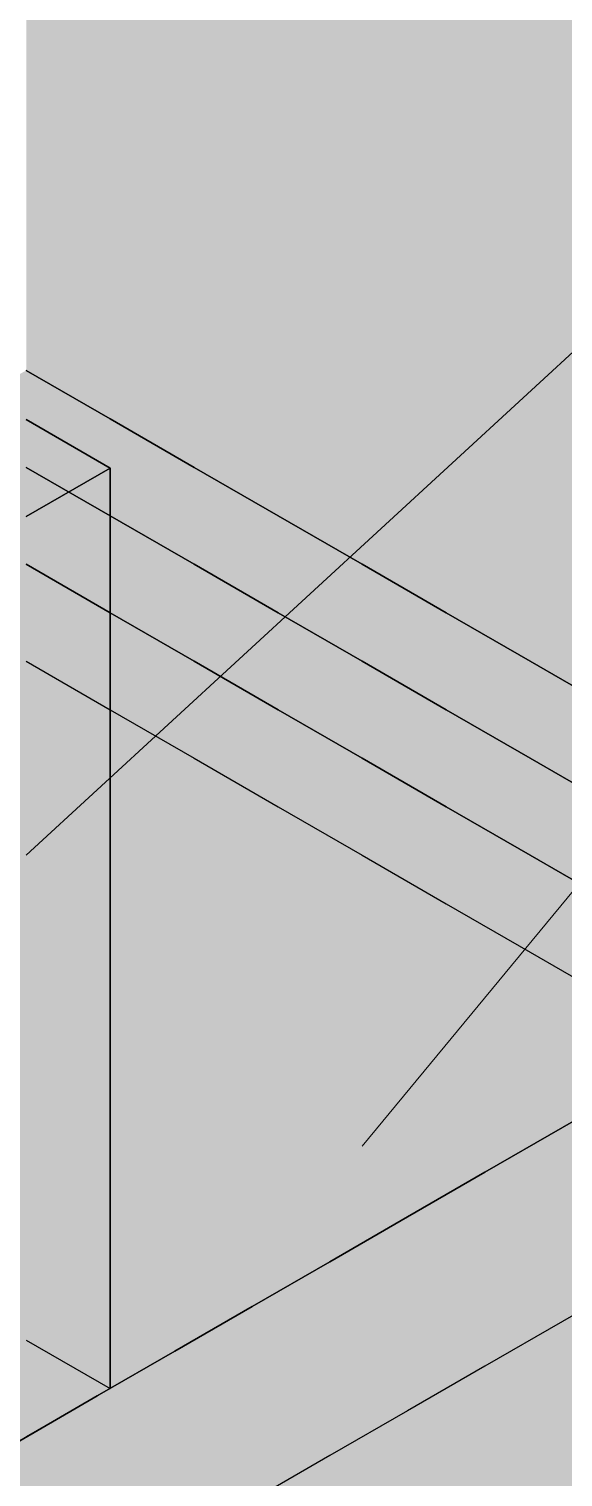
# Model space of a CAD drawing. Header units: metres. Extents: x 0 to 28.4, y 0 to 5.9.
# Drawn here: x 10.918 to 11.193, y 4.604 to 5.351 of the extents above; entities that cross this region are included whole.
import ezdxf

# ---------------------------------------------------------------- set-up
doc = ezdxf.new("R2010")
doc.units = ezdxf.units.M
doc.header["$LTSCALE"] = 0.25
doc.layers.add('ISO-ARISTAS', color=8, linetype='CONTINUOUS')
doc.layers.add('ISO-CONCRETO-SUP', color=254, linetype='CONTINUOUS', true_color=0xe8e8e8)
doc.layers.add('LLAMADAS', color=30, linetype='CONTINUOUS', lineweight=18)

msp = doc.modelspace()

# ---------------------------------------------------------------- linework, layer by layer
at = {"layer": 'ISO-ARISTAS', "color": 250}
for p, q in [((10.95981, 5.15), (10.91651, 5.175)), ((10.91651, 5.175), (10.95981, 5.15)), ((10.91651, 5.175), (10.95981, 5.15)), ((10.91651, 5.175), (10.95981, 5.15)), ((10.95981, 5.1246), (10.91651, 5.1496)), ((10.91651, 5.1496), (10.95981, 5.1246)), ((11.00311, 5.125), (10.95981, 5.15)), ((10.95981, 5.15), (11.00311, 5.125)), ((10.95981, 5.15), (11.00311, 5.125)), ((10.95981, 5.15), (11.00311, 5.125)), ((10.95981, 5.1), (10.91651, 5.125)), ((10.91651, 5.125), (10.95981, 5.1)), ((10.95981, 5.1246), (10.91651, 5.0996)), ((10.91651, 5.0996), (10.95981, 5.1246)), ((10.95981, 5.07714), (10.95981, 5.1246)), ((10.95981, 5.1246), (10.95981, 5.07714)), ((11.04641, 5.1), (11.00311, 5.125)), ((11.00311, 5.125), (11.04641, 5.1)), ((11.00311, 5.125), (11.04641, 5.1)), ((11.00311, 5.125), (11.04641, 5.1)), ((11.00311, 5.075), (10.95981, 5.1)), ((10.95981, 5.1), (11.00311, 5.075)), ((11.08971, 5.075), (11.04641, 5.1)), ((11.04641, 5.1), (11.08971, 5.075)), ((11.04641, 5.1), (11.08971, 5.075)), ((11.04641, 5.1), (11.08971, 5.075)), ((10.91651, 5.075), (10.95981, 5.05)), ((10.91651, 5.075), (10.95981, 5.05)), ((10.95981, 5.05), (10.91651, 5.075)), ((10.91651, 5.075), (10.95981, 5.05)), ((10.95981, 5.02968), (10.95981, 5.07714)), ((10.95981, 5.07714), (10.95981, 5.02968)), ((11.04641, 5.05), (11.00311, 5.075)), ((11.00311, 5.075), (11.04641, 5.05)), ((11.13301, 5.05), (11.08971, 5.075)), ((11.08971, 5.075), (11.13301, 5.05)), ((11.08971, 5.075), (11.13301, 5.05)), ((11.08971, 5.075), (11.13301, 5.05)), ((10.95981, 5.05), (11.00311, 5.025)), ((10.95981, 5.05), (11.00311, 5.025)), ((11.00311, 5.025), (10.95981, 5.05)), ((10.95981, 5.05), (11.00311, 5.025)), ((11.08971, 5.025), (11.04641, 5.05)), ((11.04641, 5.05), (11.08971, 5.025)), ((11.17631, 5.025), (11.13301, 5.05)), ((11.13301, 5.05), (11.17631, 5.025)), ((11.13301, 5.05), (11.17631, 5.025)), ((11.13301, 5.05), (11.17631, 5.025)), ((10.95981, 4.98222), (10.95981, 5.02968)), ((10.95981, 5.02968), (10.95981, 4.98222)), ((10.91651, 5.025), (10.95981, 5)), ((10.91651, 5.025), (10.95981, 5)), ((11.00311, 5.025), (11.04641, 5)), ((11.00311, 5.025), (11.04641, 5)), ((11.04641, 5), (11.00311, 5.025)), ((11.00311, 5.025), (11.04641, 5)), ((11.13301, 5), (11.08971, 5.025)), ((11.08971, 5.025), (11.13301, 5)), ((11.21962, 5), (11.17631, 5.025)), ((11.17631, 5.025), (11.21962, 5)), ((11.17631, 5.025), (11.21962, 5)), ((11.17631, 5.025), (11.21962, 5)), ((10.95981, 5), (11.00311, 4.975)), ((10.95981, 5), (11.00311, 4.975)), ((11.04641, 5), (11.08971, 4.975)), ((11.04641, 5), (11.08971, 4.975)), ((11.08971, 4.975), (11.04641, 5)), ((11.04641, 5), (11.08971, 4.975)), ((11.17631, 4.975), (11.13301, 5)), ((11.13301, 5), (11.17631, 4.975)), ((10.95981, 4.93476), (10.95981, 4.98222)), ((10.95981, 4.98222), (10.95981, 4.93476)), ((11.00311, 4.975), (11.04641, 4.95)), ((11.00311, 4.975), (11.04641, 4.95)), ((11.08971, 4.975), (11.13301, 4.95)), ((11.08971, 4.975), (11.13301, 4.95)), ((11.13301, 4.95), (11.08971, 4.975)), ((11.08971, 4.975), (11.13301, 4.95)), ((11.21962, 4.95), (11.17631, 4.975)), ((11.17631, 4.975), (11.21962, 4.95)), ((11.04641, 4.95), (11.08971, 4.925)), ((11.04641, 4.95), (11.08971, 4.925)), ((11.13301, 4.95), (11.17631, 4.925)), ((11.13301, 4.95), (11.17631, 4.925)), ((11.17631, 4.925), (11.13301, 4.95)), ((11.13301, 4.95), (11.17631, 4.925)), ((10.95981, 4.8873), (10.95981, 4.93476)), ((10.95981, 4.93476), (10.95981, 4.8873)), ((11.08971, 4.925), (11.13301, 4.9)), ((11.08971, 4.925), (11.13301, 4.9)), ((11.17631, 4.925), (11.21962, 4.9)), ((11.17631, 4.925), (11.21962, 4.9)), ((11.21962, 4.9), (11.17631, 4.925)), ((11.17631, 4.925), (11.21962, 4.9)), ((11.13301, 4.9), (11.17631, 4.875)), ((11.13301, 4.9), (11.17631, 4.875)), ((10.95981, 4.83984), (10.95981, 4.8873)), ((10.95981, 4.8873), (10.95981, 4.83984)), ((11.17631, 4.875), (11.21962, 4.85)), ((11.17631, 4.875), (11.21962, 4.85)), ((10.95981, 4.79238), (10.95981, 4.83984)), ((10.95981, 4.83984), (10.95981, 4.79238)), ((11.23294, 4.80769), (11.19297, 4.78462)), ((11.19297, 4.78462), (11.23294, 4.80769)), ((10.95981, 4.74492), (10.95981, 4.79238)), ((10.95981, 4.79238), (10.95981, 4.74492)), ((11.19297, 4.78462), (11.153, 4.76154)), ((11.153, 4.76154), (11.19297, 4.78462)), ((11.153, 4.76154), (11.11303, 4.73846)), ((11.11303, 4.73846), (11.153, 4.76154)), ((10.95981, 4.69746), (10.95981, 4.74492)), ((10.95981, 4.74492), (10.95981, 4.69746)), ((11.11303, 4.73846), (11.07306, 4.71538)), ((11.07306, 4.71538), (11.11303, 4.73846)), ((11.07306, 4.71538), (11.03309, 4.69231)), ((11.03309, 4.69231), (11.07306, 4.71538)), ((11.23294, 4.70769), (11.19297, 4.68462)), ((11.23294, 4.70769), (11.19297, 4.68462)), ((10.95981, 4.65), (10.95981, 4.69746)), ((10.95981, 4.69746), (10.95981, 4.65)), ((11.03309, 4.69231), (10.99312, 4.66923)), ((10.99312, 4.66923), (11.03309, 4.69231)), ((11.19297, 4.68462), (11.153, 4.66154)), ((11.19297, 4.68462), (11.153, 4.66154)), ((10.91651, 4.675), (10.95981, 4.65)), ((10.91651, 4.675), (10.95981, 4.65)), ((10.99312, 4.66923), (10.95315, 4.64615)), ((10.95315, 4.64615), (10.99312, 4.66923)), ((11.153, 4.66154), (11.11303, 4.63846)), ((11.153, 4.66154), (11.11303, 4.63846)), ((10.95315, 4.64615), (10.91318, 4.62308)), ((10.91318, 4.62308), (10.95315, 4.64615)), ((10.95981, 4.65), (10.91651, 4.625)), ((10.95981, 4.65), (10.91651, 4.625)), ((11.11303, 4.63846), (11.07306, 4.61538)), ((11.11303, 4.63846), (11.07306, 4.61538)), ((11.07306, 4.61538), (11.03309, 4.59231)), ((11.07306, 4.61538), (11.03309, 4.59231))]:
    msp.add_line(p, q, dxfattribs=at)
at = {"layer": 'ISO-CONCRETO-SUP', "true_color": 0xa6a6a2}
for points in [[(10.91651, 5.36484), (10.95981, 5.33984), (10.91651, 5.4123), (10.95981, 5.3873)], [(10.91651, 5.35976), (10.95981, 5.33476), (10.91651, 5.40722), (10.95981, 5.38222)], [(11.00311, 5.3623), (11.04641, 5.3373), (11.00311, 5.40976), (11.04641, 5.38476)], [(11.08971, 5.35976), (11.13301, 5.33476), (11.08971, 5.40722), (11.13301, 5.38222)], [(11.00311, 5.35722), (11.04641, 5.33222), (11.00311, 5.40468), (11.04641, 5.37968)], [(11.08971, 5.35468), (11.13301, 5.32968), (11.08971, 5.40214), (11.13301, 5.37714)], [(11.17631, 5.35722), (11.21962, 5.33222), (11.17631, 5.40468), (11.21962, 5.37968)], [(11.17631, 5.35214), (11.21962, 5.32714), (11.17631, 5.3996), (11.21962, 5.3746)], [(10.95981, 5.33984), (11.00311, 5.31484), (10.95981, 5.3873), (11.00311, 5.3623)], [(11.04641, 5.3373), (11.08971, 5.3123), (11.04641, 5.38476), (11.08971, 5.35976)], [(10.95981, 5.33476), (11.00311, 5.30976), (10.95981, 5.38222), (11.00311, 5.35722)], [(11.04641, 5.33222), (11.08971, 5.30722), (11.04641, 5.37968), (11.08971, 5.35468)], [(11.13301, 5.33476), (11.17631, 5.30976), (11.13301, 5.38222), (11.17631, 5.35722)], [(11.13301, 5.32968), (11.17631, 5.30468), (11.13301, 5.37714), (11.17631, 5.35214)], [(10.91651, 5.31738), (10.95981, 5.29238), (10.91651, 5.36484), (10.95981, 5.33984)], [(11.00311, 5.31484), (11.04641, 5.28984), (11.00311, 5.3623), (11.04641, 5.3373)], [(10.91651, 5.3123), (10.95981, 5.2873), (10.91651, 5.35976), (10.95981, 5.33476)], [(11.00311, 5.30976), (11.04641, 5.28476), (11.00311, 5.35722), (11.04641, 5.33222)], [(11.08971, 5.3123), (11.13301, 5.2873), (11.08971, 5.35976), (11.13301, 5.33476)], [(11.08971, 5.30722), (11.13301, 5.28222), (11.08971, 5.35468), (11.13301, 5.32968)], [(11.17631, 5.30976), (11.21962, 5.28476), (11.17631, 5.35722), (11.21962, 5.33222)], [(11.17631, 5.30468), (11.21962, 5.27968), (11.17631, 5.35214), (11.21962, 5.32714)], [(10.95981, 5.29238), (11.00311, 5.26738), (10.95981, 5.33984), (11.00311, 5.31484)], [(10.95981, 5.2873), (11.00311, 5.2623), (10.95981, 5.33476), (11.00311, 5.30976)], [(11.04641, 5.28984), (11.08971, 5.26484), (11.04641, 5.3373), (11.08971, 5.3123)], [(11.04641, 5.28476), (11.08971, 5.25976), (11.04641, 5.33222), (11.08971, 5.30722)], [(11.13301, 5.2873), (11.17631, 5.2623), (11.13301, 5.33476), (11.17631, 5.30976)], [(11.13301, 5.28222), (11.17631, 5.25722), (11.13301, 5.32968), (11.17631, 5.30468)], [(10.91651, 5.26992), (10.95981, 5.24492), (10.91651, 5.31738), (10.95981, 5.29238)], [(10.91651, 5.26484), (10.95981, 5.23984), (10.91651, 5.3123), (10.95981, 5.2873)], [(11.00311, 5.26738), (11.04641, 5.24238), (11.00311, 5.31484), (11.04641, 5.28984)], [(11.00311, 5.2623), (11.04641, 5.2373), (11.00311, 5.30976), (11.04641, 5.28476)], [(11.08971, 5.26484), (11.13301, 5.23984), (11.08971, 5.3123), (11.13301, 5.2873)], [(11.17631, 5.2623), (11.21962, 5.2373), (11.17631, 5.30976), (11.21962, 5.28476)], [(11.08971, 5.25976), (11.13301, 5.23476), (11.08971, 5.30722), (11.13301, 5.28222)], [(11.17631, 5.25722), (11.21962, 5.23222), (11.17631, 5.30468), (11.21962, 5.27968)], [(10.95981, 5.24492), (11.00311, 5.21992), (10.95981, 5.29238), (11.00311, 5.26738)], [(10.95981, 5.23984), (11.00311, 5.21484), (10.95981, 5.2873), (11.00311, 5.2623)], [(11.04641, 5.24238), (11.08971, 5.21738), (11.04641, 5.28984), (11.08971, 5.26484)], [(11.13301, 5.23984), (11.17631, 5.21484), (11.13301, 5.2873), (11.17631, 5.2623)], [(11.04641, 5.2373), (11.08971, 5.2123), (11.04641, 5.28476), (11.08971, 5.25976)], [(11.13301, 5.23476), (11.17631, 5.20976), (11.13301, 5.28222), (11.17631, 5.25722)], [(10.91651, 5.22246), (10.95981, 5.19746), (10.91651, 5.26992), (10.95981, 5.24492)], [(10.91651, 5.21738), (10.95981, 5.19238), (10.91651, 5.26484), (10.95981, 5.23984)], [(11.00311, 5.21992), (11.04641, 5.19492), (11.00311, 5.26738), (11.04641, 5.24238)], [(11.08971, 5.21738), (11.13301, 5.19238), (11.08971, 5.26484), (11.13301, 5.23984)], [(11.00311, 5.21484), (11.04641, 5.18984), (11.00311, 5.2623), (11.04641, 5.2373)], [(11.08971, 5.2123), (11.13301, 5.1873), (11.08971, 5.25976), (11.13301, 5.23476)], [(11.17631, 5.21484), (11.21962, 5.18984), (11.17631, 5.2623), (11.21962, 5.2373)], [(11.17631, 5.20976), (11.21962, 5.18476), (11.17631, 5.25722), (11.21962, 5.23222)], [(10.95981, 5.19746), (11.00311, 5.17246), (10.95981, 5.24492), (11.00311, 5.21992)], [(11.04641, 5.19492), (11.08971, 5.16992), (11.04641, 5.24238), (11.08971, 5.21738)], [(10.95981, 5.19238), (11.00311, 5.16738), (10.95981, 5.23984), (11.00311, 5.21484)], [(11.04641, 5.18984), (11.08971, 5.16484), (11.04641, 5.2373), (11.08971, 5.2123)], [(11.13301, 5.19238), (11.17631, 5.16738), (11.13301, 5.23984), (11.17631, 5.21484)], [(11.13301, 5.1873), (11.17631, 5.1623), (11.13301, 5.23476), (11.17631, 5.20976)], [(10.91651, 5.175), (10.95981, 5.15), (10.91651, 5.22246), (10.95981, 5.19746)], [(11.00311, 5.17246), (11.04641, 5.14746), (11.00311, 5.21992), (11.04641, 5.19492)], [(10.91651, 5.16992), (10.95981, 5.14492), (10.91651, 5.21738), (10.95981, 5.19238)], [(11.00311, 5.16738), (11.04641, 5.14238), (11.00311, 5.21484), (11.04641, 5.18984)], [(11.08971, 5.16992), (11.13301, 5.14492), (11.08971, 5.21738), (11.13301, 5.19238)], [(11.08971, 5.16484), (11.13301, 5.13984), (11.08971, 5.2123), (11.13301, 5.1873)], [(11.17631, 5.16738), (11.21962, 5.14238), (11.17631, 5.21484), (11.21962, 5.18984)], [(11.17631, 5.1623), (11.21962, 5.1373), (11.17631, 5.20976), (11.21962, 5.18476)], [(10.95981, 5.15), (11.00311, 5.125), (10.95981, 5.19746), (11.00311, 5.17246)], [(10.95981, 5.14492), (11.00311, 5.11992), (10.95981, 5.19238), (11.00311, 5.16738)], [(11.04641, 5.14746), (11.08971, 5.12246), (11.04641, 5.19492), (11.08971, 5.16992)], [(11.04641, 5.14238), (11.08971, 5.11738), (11.04641, 5.18984), (11.08971, 5.16484)], [(11.13301, 5.14492), (11.17631, 5.11992), (11.13301, 5.19238), (11.17631, 5.16738)], [(11.13301, 5.13984), (11.17631, 5.11484), (11.13301, 5.1873), (11.17631, 5.1623)], [(10.91651, 5.125), (10.95981, 5.1), (10.91651, 5.175), (10.95981, 5.15)], [(10.91651, 5.12246), (10.95981, 5.09746), (10.91651, 5.16992), (10.95981, 5.14492)], [(11.00311, 5.125), (11.04641, 5.1), (11.00311, 5.17246), (11.04641, 5.14746)], [(11.00311, 5.11992), (11.04641, 5.09492), (11.00311, 5.16738), (11.04641, 5.14238)], [(11.08971, 5.12246), (11.13301, 5.09746), (11.08971, 5.16992), (11.13301, 5.14492)], [(11.17631, 5.11992), (11.21962, 5.09492), (11.17631, 5.16738), (11.21962, 5.14238)], [(11.08971, 5.11738), (11.13301, 5.09238), (11.08971, 5.16484), (11.13301, 5.13984)], [(11.17631, 5.11484), (11.21962, 5.08984), (11.17631, 5.1623), (11.21962, 5.1373)], [(10.91651, 5.10214), (10.95981, 5.07714), (10.91651, 5.1496), (10.95981, 5.1246)], [(10.95981, 5.1), (11.00311, 5.075), (10.95981, 5.15), (11.00311, 5.125)], [(11.04641, 5.1), (11.08971, 5.075), (11.04641, 5.14746), (11.08971, 5.12246)], [(10.95981, 5.09746), (11.00311, 5.07246), (10.95981, 5.14492), (11.00311, 5.11992)], [(11.04641, 5.09492), (11.08971, 5.06992), (11.04641, 5.14238), (11.08971, 5.11738)], [(11.13301, 5.09746), (11.17631, 5.07246), (11.13301, 5.14492), (11.17631, 5.11992)], [(11.13301, 5.09238), (11.17631, 5.06738), (11.13301, 5.13984), (11.17631, 5.11484)], [(10.91651, 5.075), (10.95981, 5.05), (10.91651, 5.125), (10.95981, 5.1)], [(11.00311, 5.075), (11.04641, 5.05), (11.00311, 5.125), (11.04641, 5.1)], [(10.91651, 5.075), (10.95981, 5.05), (10.91651, 5.12246), (10.95981, 5.09746)], [(11.00311, 5.07246), (11.04641, 5.04746), (11.00311, 5.11992), (11.04641, 5.09492)], [(11.08971, 5.075), (11.13301, 5.05), (11.08971, 5.12246), (11.13301, 5.09746)], [(11.08971, 5.06992), (11.13301, 5.04492), (11.08971, 5.11738), (11.13301, 5.09238)], [(11.17631, 5.07246), (11.21962, 5.04746), (11.17631, 5.11992), (11.21962, 5.09492)], [(11.17631, 5.06738), (11.21962, 5.04238), (11.17631, 5.11484), (11.21962, 5.08984)], [(10.91651, 5.05468), (10.95981, 5.02968), (10.91651, 5.10214), (10.95981, 5.07714)], [(10.95981, 5.05), (11.00311, 5.025), (10.95981, 5.1), (11.00311, 5.075)], [(10.95981, 5.05), (11.00311, 5.025), (10.95981, 5.09746), (11.00311, 5.07246)], [(11.04641, 5.05), (11.08971, 5.025), (11.04641, 5.1), (11.08971, 5.075)], [(11.04641, 5.04746), (11.08971, 5.02246), (11.04641, 5.09492), (11.08971, 5.06992)], [(11.13301, 5.05), (11.17631, 5.025), (11.13301, 5.09746), (11.17631, 5.07246)], [(11.13301, 5.04492), (11.17631, 5.01992), (11.13301, 5.09238), (11.17631, 5.06738)], [(11.00311, 5.025), (11.04641, 5), (11.00311, 5.075), (11.04641, 5.05)], [(11.00311, 5.025), (11.04641, 5), (11.00311, 5.07246), (11.04641, 5.04746)], [(11.08971, 5.025), (11.13301, 5), (11.08971, 5.075), (11.13301, 5.05)], [(11.17631, 5.025), (11.21962, 5), (11.17631, 5.07246), (11.21962, 5.04746)], [(11.08971, 5.02246), (11.13301, 4.99746), (11.08971, 5.06992), (11.13301, 5.04492)], [(11.17631, 5.01992), (11.21962, 4.99492), (11.17631, 5.06738), (11.21962, 5.04238)], [(10.91651, 5.00722), (10.95981, 4.98222), (10.91651, 5.05468), (10.95981, 5.02968)], [(11.04641, 5), (11.08971, 4.975), (11.04641, 5.05), (11.08971, 5.025)], [(11.13301, 5), (11.17631, 4.975), (11.13301, 5.05), (11.17631, 5.025)], [(11.04641, 5), (11.08971, 4.975), (11.04641, 5.04746), (11.08971, 5.02246)], [(11.13301, 4.99746), (11.17631, 4.97246), (11.13301, 5.04492), (11.17631, 5.01992)], [(11.08971, 4.975), (11.13301, 4.95), (11.08971, 5.025), (11.13301, 5)], [(11.08971, 4.975), (11.13301, 4.95), (11.08971, 5.02246), (11.13301, 4.99746)], [(11.17631, 4.975), (11.21962, 4.95), (11.17631, 5.025), (11.21962, 5)], [(11.17631, 4.97246), (11.21962, 4.94746), (11.17631, 5.01992), (11.21962, 4.99492)], [(10.91651, 4.95976), (10.95981, 4.93476), (10.91651, 5.00722), (10.95981, 4.98222)], [(11.13301, 4.95), (11.17631, 4.925), (11.13301, 5), (11.17631, 4.975)], [(11.13301, 4.95), (11.17631, 4.925), (11.13301, 4.99746), (11.17631, 4.97246)], [(11.17631, 4.925), (11.21962, 4.9), (11.17631, 4.975), (11.21962, 4.95)], [(11.17631, 4.925), (11.21962, 4.9), (11.17631, 4.97246), (11.21962, 4.94746)], [(10.91651, 4.9123), (10.95981, 4.8873), (10.91651, 4.95976), (10.95981, 4.93476)], [(10.91651, 4.86484), (10.95981, 4.83984), (10.91651, 4.9123), (10.95981, 4.8873)], [(10.91651, 4.81738), (10.95981, 4.79238), (10.91651, 4.86484), (10.95981, 4.83984)], [(10.91651, 4.76992), (10.95981, 4.74492), (10.91651, 4.81738), (10.95981, 4.79238)], [(10.91651, 4.72246), (10.95981, 4.69746), (10.91651, 4.76992), (10.95981, 4.74492)], [(10.91651, 4.675), (10.95981, 4.65), (10.91651, 4.72246), (10.95981, 4.69746)]]:
    msp.add_solid(points, dxfattribs=at)
at = {"layer": 'ISO-CONCRETO-SUP', "true_color": 0xb8b8b3}
for points in [[(10.91651, 5.175), (10.95981, 5.15), (10.87321, 5.15), (10.91651, 5.125)], [(10.91651, 5.175), (10.95981, 5.15), (10.87654, 5.15192), (10.91984, 5.12692)], [(10.87654, 5.15192), (10.91984, 5.12692), (10.83657, 5.12885), (10.87987, 5.10385)], [(10.91651, 5.1496), (10.95981, 5.1246), (10.87321, 5.1246), (10.91651, 5.0996)], [(10.95981, 5.15), (11.00311, 5.125), (10.91651, 5.125), (10.95981, 5.1)], [(10.95981, 5.15), (11.00311, 5.125), (10.91984, 5.12692), (10.96314, 5.10192)], [(10.91651, 5.125), (10.95981, 5.1), (10.87321, 5.1), (10.91651, 5.075)], [(10.91984, 5.12692), (10.96314, 5.10192), (10.87987, 5.10385), (10.92317, 5.07885)], [(11.00311, 5.125), (11.04641, 5.1), (10.95981, 5.1), (11.00311, 5.075)], [(11.00311, 5.125), (11.04641, 5.1), (10.96314, 5.10192), (11.00644, 5.07692)], [(10.87987, 5.10385), (10.92317, 5.07885), (10.8399, 5.08077), (10.8832, 5.05577)], [(10.96314, 5.10192), (11.00644, 5.07692), (10.92317, 5.07885), (10.96647, 5.05385)], [(10.95981, 5.1), (11.00311, 5.075), (10.91651, 5.075), (10.95981, 5.05)], [(11.04641, 5.1), (11.08971, 5.075), (11.00311, 5.075), (11.04641, 5.05)], [(11.04641, 5.1), (11.08971, 5.075), (11.00644, 5.07692), (11.04974, 5.05192)], [(10.92317, 5.07885), (10.96647, 5.05385), (10.8832, 5.05577), (10.9265, 5.03077)], [(10.91651, 5.075), (10.95981, 5.05), (10.87654, 5.05192), (10.91984, 5.02692)], [(11.00311, 5.075), (11.04641, 5.05), (10.95981, 5.05), (11.00311, 5.025)], [(11.00644, 5.07692), (11.04974, 5.05192), (10.96647, 5.05385), (11.00977, 5.02885)], [(11.08971, 5.075), (11.13301, 5.05), (11.04641, 5.05), (11.08971, 5.025)], [(11.08971, 5.075), (11.13301, 5.05), (11.04974, 5.05192), (11.09304, 5.02692)], [(10.8832, 5.05577), (10.9265, 5.03077), (10.84323, 5.03269), (10.88653, 5.00769)], [(10.87654, 5.05192), (10.91984, 5.02692), (10.83657, 5.02885), (10.87987, 5.00385)], [(10.95981, 5.05), (11.00311, 5.025), (10.91984, 5.02692), (10.96314, 5.00192)], [(10.96647, 5.05385), (11.00977, 5.02885), (10.9265, 5.03077), (10.9698, 5.00577)], [(11.04641, 5.05), (11.08971, 5.025), (11.00311, 5.025), (11.04641, 5)], [(11.04974, 5.05192), (11.09304, 5.02692), (11.00977, 5.02885), (11.05307, 5.00385)], [(11.13301, 5.05), (11.17631, 5.025), (11.08971, 5.025), (11.13301, 5)], [(11.13301, 5.05), (11.17631, 5.025), (11.09304, 5.02692), (11.13634, 5.00192)], [(10.91984, 5.02692), (10.96314, 5.00192), (10.87987, 5.00385), (10.92317, 4.97885)], [(10.9265, 5.03077), (10.9698, 5.00577), (10.88653, 5.00769), (10.92983, 4.98269)], [(11.00977, 5.02885), (11.05307, 5.00385), (10.9698, 5.00577), (11.0131, 4.98077)], [(11.09304, 5.02692), (11.13634, 5.00192), (11.05307, 5.00385), (11.09637, 4.97885)], [(11.00311, 5.025), (11.04641, 5), (10.96314, 5.00192), (11.00644, 4.97692)], [(11.08971, 5.025), (11.13301, 5), (11.04641, 5), (11.08971, 4.975)], [(11.17631, 5.025), (11.21962, 5), (11.13301, 5), (11.17631, 4.975)], [(11.17631, 5.025), (11.21962, 5), (11.13634, 5.00192), (11.17964, 4.97692)], [(10.87987, 5.00385), (10.92317, 4.97885), (10.8399, 4.98077), (10.8832, 4.95577)], [(10.88653, 5.00769), (10.92983, 4.98269), (10.84656, 4.98462), (10.88986, 4.95962)], [(10.9698, 5.00577), (11.0131, 4.98077), (10.92983, 4.98269), (10.97313, 4.95769)], [(11.05307, 5.00385), (11.09637, 4.97885), (11.0131, 4.98077), (11.0564, 4.95577)], [(10.96314, 5.00192), (11.00644, 4.97692), (10.92317, 4.97885), (10.96647, 4.95385)], [(11.04641, 5), (11.08971, 4.975), (11.00644, 4.97692), (11.04974, 4.95192)], [(11.13301, 5), (11.17631, 4.975), (11.08971, 4.975), (11.13301, 4.95)], [(11.13634, 5.00192), (11.17964, 4.97692), (11.09637, 4.97885), (11.13967, 4.95385)], [(11.21962, 5), (11.26292, 4.975), (11.17631, 4.975), (11.21962, 4.95)], [(11.21962, 5), (11.26292, 4.975), (11.17964, 4.97692), (11.22295, 4.95192)], [(10.92983, 4.98269), (10.97313, 4.95769), (10.88986, 4.95962), (10.93316, 4.93462)], [(11.0131, 4.98077), (11.0564, 4.95577), (10.97313, 4.95769), (11.01643, 4.93269)], [(10.92317, 4.97885), (10.96647, 4.95385), (10.8832, 4.95577), (10.9265, 4.93077)], [(11.00644, 4.97692), (11.04974, 4.95192), (10.96647, 4.95385), (11.00977, 4.92885)], [(11.08971, 4.975), (11.13301, 4.95), (11.04974, 4.95192), (11.09304, 4.92692)], [(11.09637, 4.97885), (11.13967, 4.95385), (11.0564, 4.95577), (11.0997, 4.93077)], [(11.17631, 4.975), (11.21962, 4.95), (11.13301, 4.95), (11.17631, 4.925)], [(11.17964, 4.97692), (11.22295, 4.95192), (11.13967, 4.95385), (11.18298, 4.92885)], [(10.88986, 4.95962), (10.93316, 4.93462), (10.84989, 4.93654), (10.89319, 4.91154)], [(10.8832, 4.95577), (10.9265, 4.93077), (10.84323, 4.93269), (10.88653, 4.90769)], [(10.96647, 4.95385), (11.00977, 4.92885), (10.9265, 4.93077), (10.9698, 4.90577)], [(10.97313, 4.95769), (11.01643, 4.93269), (10.93316, 4.93462), (10.97646, 4.90962)], [(11.04974, 4.95192), (11.09304, 4.92692), (11.00977, 4.92885), (11.05307, 4.90385)], [(11.0564, 4.95577), (11.0997, 4.93077), (11.01643, 4.93269), (11.05973, 4.90769)], [(11.13967, 4.95385), (11.18298, 4.92885), (11.0997, 4.93077), (11.14301, 4.90577)], [(11.22295, 4.95192), (11.26625, 4.92692), (11.18298, 4.92885), (11.22628, 4.90385)], [(11.13301, 4.95), (11.17631, 4.925), (11.09304, 4.92692), (11.13634, 4.90192)], [(11.21962, 4.95), (11.26292, 4.925), (11.17631, 4.925), (11.21962, 4.9)], [(10.9265, 4.93077), (10.9698, 4.90577), (10.88653, 4.90769), (10.92983, 4.88269)], [(10.93316, 4.93462), (10.97646, 4.90962), (10.89319, 4.91154), (10.93649, 4.88654)], [(11.00977, 4.92885), (11.05307, 4.90385), (10.9698, 4.90577), (11.0131, 4.88077)], [(11.01643, 4.93269), (11.05973, 4.90769), (10.97646, 4.90962), (11.01976, 4.88462)], [(11.0997, 4.93077), (11.14301, 4.90577), (11.05973, 4.90769), (11.10303, 4.88269)], [(11.18298, 4.92885), (11.22628, 4.90385), (11.14301, 4.90577), (11.18631, 4.88077)], [(11.09304, 4.92692), (11.13634, 4.90192), (11.05307, 4.90385), (11.09637, 4.87885)], [(11.17631, 4.925), (11.21962, 4.9), (11.13634, 4.90192), (11.17964, 4.87692)], [(10.88653, 4.90769), (10.92983, 4.88269), (10.84656, 4.88462), (10.88986, 4.85962)], [(10.89319, 4.91154), (10.93649, 4.88654), (10.85322, 4.88846), (10.89652, 4.86346)], [(10.97646, 4.90962), (11.01976, 4.88462), (10.93649, 4.88654), (10.97979, 4.86154)], [(11.05973, 4.90769), (11.10303, 4.88269), (11.01976, 4.88462), (11.06306, 4.85962)], [(10.9698, 4.90577), (11.0131, 4.88077), (10.92983, 4.88269), (10.97313, 4.85769)], [(11.05307, 4.90385), (11.09637, 4.87885), (11.0131, 4.88077), (11.0564, 4.85577)], [(11.13634, 4.90192), (11.17964, 4.87692), (11.09637, 4.87885), (11.13967, 4.85385)], [(11.14301, 4.90577), (11.18631, 4.88077), (11.10303, 4.88269), (11.14634, 4.85769)], [(11.21962, 4.9), (11.26292, 4.875), (11.17964, 4.87692), (11.22295, 4.85192)], [(11.22628, 4.90385), (11.26958, 4.87885), (11.18631, 4.88077), (11.22961, 4.85577)], [(10.93649, 4.88654), (10.97979, 4.86154), (10.89652, 4.86346), (10.93982, 4.83846)], [(11.01976, 4.88462), (11.06306, 4.85962), (10.97979, 4.86154), (11.02309, 4.83654)], [(10.92983, 4.88269), (10.97313, 4.85769), (10.88986, 4.85962), (10.93316, 4.83462)], [(11.0131, 4.88077), (11.0564, 4.85577), (10.97313, 4.85769), (11.01643, 4.83269)], [(11.09637, 4.87885), (11.13967, 4.85385), (11.0564, 4.85577), (11.0997, 4.83077)], [(11.10303, 4.88269), (11.14634, 4.85769), (11.06306, 4.85962), (11.10637, 4.83462)], [(11.17964, 4.87692), (11.22295, 4.85192), (11.13967, 4.85385), (11.18298, 4.82885)], [(11.18631, 4.88077), (11.22961, 4.85577), (11.14634, 4.85769), (11.18964, 4.83269)], [(10.89652, 4.86346), (10.93982, 4.83846), (10.85655, 4.84038), (10.89985, 4.81538)], [(10.97979, 4.86154), (11.02309, 4.83654), (10.93982, 4.83846), (10.98312, 4.81346)], [(10.88986, 4.85962), (10.93316, 4.83462), (10.84989, 4.83654), (10.89319, 4.81154)], [(10.97313, 4.85769), (11.01643, 4.83269), (10.93316, 4.83462), (10.97646, 4.80962)], [(11.0564, 4.85577), (11.0997, 4.83077), (11.01643, 4.83269), (11.05973, 4.80769)], [(11.06306, 4.85962), (11.10637, 4.83462), (11.02309, 4.83654), (11.0664, 4.81154)], [(11.13967, 4.85385), (11.18298, 4.82885), (11.0997, 4.83077), (11.14301, 4.80577)], [(11.14634, 4.85769), (11.18964, 4.83269), (11.10637, 4.83462), (11.14967, 4.80962)], [(11.22961, 4.85577), (11.27291, 4.83077), (11.18964, 4.83269), (11.23294, 4.80769)], [(11.22295, 4.85192), (11.26625, 4.82692), (11.18298, 4.82885), (11.22628, 4.80385)], [(10.93316, 4.83462), (10.97646, 4.80962), (10.89319, 4.81154), (10.93649, 4.78654)], [(10.93982, 4.83846), (10.98312, 4.81346), (10.89985, 4.81538), (10.94315, 4.79038)], [(11.01643, 4.83269), (11.05973, 4.80769), (10.97646, 4.80962), (11.01976, 4.78462)], [(11.02309, 4.83654), (11.0664, 4.81154), (10.98312, 4.81346), (11.02642, 4.78846)], [(11.10637, 4.83462), (11.14967, 4.80962), (11.0664, 4.81154), (11.1097, 4.78654)], [(11.18964, 4.83269), (11.23294, 4.80769), (11.14967, 4.80962), (11.19297, 4.78462)], [(11.0997, 4.83077), (11.14301, 4.80577), (11.05973, 4.80769), (11.10303, 4.78269)], [(11.18298, 4.82885), (11.22628, 4.80385), (11.14301, 4.80577), (11.18631, 4.78077)], [(10.89319, 4.81154), (10.93649, 4.78654), (10.85322, 4.78846), (10.89652, 4.76346)], [(10.89985, 4.81538), (10.94315, 4.79038), (10.85988, 4.79231), (10.90318, 4.76731)], [(10.97646, 4.80962), (11.01976, 4.78462), (10.93649, 4.78654), (10.97979, 4.76154)], [(10.98312, 4.81346), (11.02642, 4.78846), (10.94315, 4.79038), (10.98645, 4.76538)], [(11.0664, 4.81154), (11.1097, 4.78654), (11.02642, 4.78846), (11.06973, 4.76346)], [(11.14967, 4.80962), (11.19297, 4.78462), (11.1097, 4.78654), (11.153, 4.76154)], [(11.05973, 4.80769), (11.10303, 4.78269), (11.01976, 4.78462), (11.06306, 4.75962)], [(11.14301, 4.80577), (11.18631, 4.78077), (11.10303, 4.78269), (11.14634, 4.75769)], [(11.22628, 4.80385), (11.26958, 4.77885), (11.18631, 4.78077), (11.22961, 4.75577)], [(10.93649, 4.78654), (10.97979, 4.76154), (10.89652, 4.76346), (10.93982, 4.73846)], [(10.94315, 4.79038), (10.98645, 4.76538), (10.90318, 4.76731), (10.94648, 4.74231)], [(11.02642, 4.78846), (11.06973, 4.76346), (10.98645, 4.76538), (11.02976, 4.74038)], [(11.1097, 4.78654), (11.153, 4.76154), (11.06973, 4.76346), (11.11303, 4.73846)], [(11.01976, 4.78462), (11.06306, 4.75962), (10.97979, 4.76154), (11.02309, 4.73654)], [(11.10303, 4.78269), (11.14634, 4.75769), (11.06306, 4.75962), (11.10637, 4.73462)], [(11.18631, 4.78077), (11.22961, 4.75577), (11.14634, 4.75769), (11.18964, 4.73269)], [(10.90318, 4.76731), (10.94648, 4.74231), (10.86321, 4.74423), (10.90651, 4.71923)], [(10.98645, 4.76538), (11.02976, 4.74038), (10.94648, 4.74231), (10.98979, 4.71731)], [(10.89652, 4.76346), (10.93982, 4.73846), (10.85655, 4.74038), (10.89985, 4.71538)], [(10.97979, 4.76154), (11.02309, 4.73654), (10.93982, 4.73846), (10.98312, 4.71346)], [(11.06306, 4.75962), (11.10637, 4.73462), (11.02309, 4.73654), (11.0664, 4.71154)], [(11.06973, 4.76346), (11.11303, 4.73846), (11.02976, 4.74038), (11.07306, 4.71538)], [(11.14634, 4.75769), (11.18964, 4.73269), (11.10637, 4.73462), (11.14967, 4.70962)], [(11.22961, 4.75577), (11.27291, 4.73077), (11.18964, 4.73269), (11.23294, 4.70769)], [(10.94648, 4.74231), (10.98979, 4.71731), (10.90651, 4.71923), (10.94982, 4.69423)], [(10.93982, 4.73846), (10.98312, 4.71346), (10.89985, 4.71538), (10.94315, 4.69038)], [(11.02309, 4.73654), (11.0664, 4.71154), (10.98312, 4.71346), (11.02642, 4.68846)], [(11.02976, 4.74038), (11.07306, 4.71538), (10.98979, 4.71731), (11.03309, 4.69231)], [(11.10637, 4.73462), (11.14967, 4.70962), (11.0664, 4.71154), (11.1097, 4.68654)], [(11.18964, 4.73269), (11.23294, 4.70769), (11.14967, 4.70962), (11.19297, 4.68462)], [(10.89985, 4.71538), (10.94315, 4.69038), (10.85988, 4.69231), (10.90318, 4.66731)], [(10.90651, 4.71923), (10.94982, 4.69423), (10.86654, 4.69615), (10.90984, 4.67115)], [(10.98312, 4.71346), (11.02642, 4.68846), (10.94315, 4.69038), (10.98645, 4.66538)], [(10.98979, 4.71731), (11.03309, 4.69231), (10.94982, 4.69423), (10.99312, 4.66923)], [(11.0664, 4.71154), (11.1097, 4.68654), (11.02642, 4.68846), (11.06973, 4.66346)], [(11.14967, 4.70962), (11.19297, 4.68462), (11.1097, 4.68654), (11.153, 4.66154)], [(10.94315, 4.69038), (10.98645, 4.66538), (10.90318, 4.66731), (10.94648, 4.64231)], [(10.94982, 4.69423), (10.99312, 4.66923), (10.90984, 4.67115), (10.95315, 4.64615)], [(11.02642, 4.68846), (11.06973, 4.66346), (10.98645, 4.66538), (11.02976, 4.64038)], [(11.1097, 4.68654), (11.153, 4.66154), (11.06973, 4.66346), (11.11303, 4.63846)], [(10.91651, 4.675), (10.95981, 4.65), (10.87321, 4.65), (10.91651, 4.625)], [(10.90318, 4.66731), (10.94648, 4.64231), (10.86321, 4.64423), (10.90651, 4.61923)], [(10.90984, 4.67115), (10.95315, 4.64615), (10.86987, 4.64808), (10.91318, 4.62308)], [(10.98645, 4.66538), (11.02976, 4.64038), (10.94648, 4.64231), (10.98979, 4.61731)], [(11.06973, 4.66346), (11.11303, 4.63846), (11.02976, 4.64038), (11.07306, 4.61538)], [(10.94648, 4.64231), (10.98979, 4.61731), (10.90651, 4.61923), (10.94982, 4.59423)], [(11.02976, 4.64038), (11.07306, 4.61538), (10.98979, 4.61731), (11.03309, 4.59231)], [(10.90651, 4.61923), (10.94982, 4.59423), (10.86654, 4.59615), (10.90984, 4.57115)], [(10.98979, 4.61731), (11.03309, 4.59231), (10.94982, 4.59423), (10.99312, 4.56923)]]:
    msp.add_solid(points, dxfattribs=at)
at = {"layer": 'ISO-CONCRETO-SUP', "true_color": 0x989388}
for points in [[(10.91651, 5.125), (10.95981, 5.1), (10.87609, 5.10167), (10.91939, 5.07667)], [(10.87609, 5.10167), (10.91939, 5.07667), (10.83568, 5.07833), (10.87898, 5.05333)], [(10.95981, 5.1), (11.00311, 5.075), (10.91939, 5.07667), (10.96269, 5.05167)], [(10.91939, 5.07667), (10.96269, 5.05167), (10.87898, 5.05333), (10.92228, 5.02833)], [(11.00311, 5.075), (11.04641, 5.05), (10.96269, 5.05167), (11.006, 5.02667)], [(10.87898, 5.05333), (10.92228, 5.02833), (10.83856, 5.03), (10.88187, 5.005)], [(10.96269, 5.05167), (11.006, 5.02667), (10.92228, 5.02833), (10.96558, 5.00333)], [(11.04641, 5.05), (11.08971, 5.025), (11.006, 5.02667), (11.0493, 5.00167)], [(10.92228, 5.02833), (10.96558, 5.00333), (10.88187, 5.005), (10.92517, 4.98)], [(11.006, 5.02667), (11.0493, 5.00167), (10.96558, 5.00333), (11.00888, 4.97833)], [(10.91651, 5.025), (10.95981, 5), (10.87609, 5.00167), (10.91939, 4.97667)], [(11.08971, 5.025), (11.13301, 5), (11.0493, 5.00167), (11.0926, 4.97667)], [(10.88187, 5.005), (10.92517, 4.98), (10.84145, 4.98167), (10.88475, 4.95667)], [(10.96558, 5.00333), (11.00888, 4.97833), (10.92517, 4.98), (10.96847, 4.955)], [(10.87609, 5.00167), (10.91939, 4.97667), (10.83568, 4.97833), (10.87898, 4.95333)], [(10.95981, 5), (11.00311, 4.975), (10.91939, 4.97667), (10.96269, 4.95167)], [(11.0493, 5.00167), (11.0926, 4.97667), (11.00888, 4.97833), (11.05218, 4.95333)], [(11.13301, 5), (11.17631, 4.975), (11.0926, 4.97667), (11.1359, 4.95167)], [(10.91939, 4.97667), (10.96269, 4.95167), (10.87898, 4.95333), (10.92228, 4.92833)], [(10.92517, 4.98), (10.96847, 4.955), (10.88475, 4.95667), (10.92805, 4.93167)], [(11.00311, 4.975), (11.04641, 4.95), (10.96269, 4.95167), (11.006, 4.92667)], [(11.00888, 4.97833), (11.05218, 4.95333), (10.96847, 4.955), (11.01177, 4.93)], [(11.0926, 4.97667), (11.1359, 4.95167), (11.05218, 4.95333), (11.09548, 4.92833)], [(11.17631, 4.975), (11.21962, 4.95), (11.1359, 4.95167), (11.1792, 4.92667)], [(10.87898, 4.95333), (10.92228, 4.92833), (10.83856, 4.93), (10.88187, 4.905)], [(10.88475, 4.95667), (10.92805, 4.93167), (10.84434, 4.93333), (10.88764, 4.90833)], [(10.96269, 4.95167), (11.006, 4.92667), (10.92228, 4.92833), (10.96558, 4.90333)], [(10.96847, 4.955), (11.01177, 4.93), (10.92805, 4.93167), (10.97135, 4.90667)], [(11.05218, 4.95333), (11.09548, 4.92833), (11.01177, 4.93), (11.05507, 4.905)], [(11.1359, 4.95167), (11.1792, 4.92667), (11.09548, 4.92833), (11.13879, 4.90333)], [(11.04641, 4.95), (11.08971, 4.925), (11.006, 4.92667), (11.0493, 4.90167)], [(11.21962, 4.95), (11.26292, 4.925), (11.1792, 4.92667), (11.2225, 4.90167)], [(10.92805, 4.93167), (10.97135, 4.90667), (10.88764, 4.90833), (10.93094, 4.88333)], [(11.01177, 4.93), (11.05507, 4.905), (10.97135, 4.90667), (11.01466, 4.88167)], [(10.92228, 4.92833), (10.96558, 4.90333), (10.88187, 4.905), (10.92517, 4.88)], [(11.006, 4.92667), (11.0493, 4.90167), (10.96558, 4.90333), (11.00888, 4.87833)], [(11.08971, 4.925), (11.13301, 4.9), (11.0493, 4.90167), (11.0926, 4.87667)], [(11.09548, 4.92833), (11.13879, 4.90333), (11.05507, 4.905), (11.09837, 4.88)], [(11.1792, 4.92667), (11.2225, 4.90167), (11.13879, 4.90333), (11.18209, 4.87833)], [(10.88764, 4.90833), (10.93094, 4.88333), (10.84722, 4.885), (10.89053, 4.86)], [(10.97135, 4.90667), (11.01466, 4.88167), (10.93094, 4.88333), (10.97424, 4.85833)], [(10.88187, 4.905), (10.92517, 4.88), (10.84145, 4.88167), (10.88475, 4.85667)], [(10.96558, 4.90333), (11.00888, 4.87833), (10.92517, 4.88), (10.96847, 4.855)], [(11.0493, 4.90167), (11.0926, 4.87667), (11.00888, 4.87833), (11.05218, 4.85333)], [(11.05507, 4.905), (11.09837, 4.88), (11.01466, 4.88167), (11.05796, 4.85667)], [(11.13301, 4.9), (11.17631, 4.875), (11.0926, 4.87667), (11.1359, 4.85167)], [(11.13879, 4.90333), (11.18209, 4.87833), (11.09837, 4.88), (11.14167, 4.855)], [(11.2225, 4.90167), (11.2658, 4.87667), (11.18209, 4.87833), (11.22539, 4.85333)], [(10.92517, 4.88), (10.96847, 4.855), (10.88475, 4.85667), (10.92805, 4.83167)], [(10.93094, 4.88333), (10.97424, 4.85833), (10.89053, 4.86), (10.93383, 4.835)], [(11.00888, 4.87833), (11.05218, 4.85333), (10.96847, 4.855), (11.01177, 4.83)], [(11.01466, 4.88167), (11.05796, 4.85667), (10.97424, 4.85833), (11.01754, 4.83333)], [(11.0926, 4.87667), (11.1359, 4.85167), (11.05218, 4.85333), (11.09548, 4.82833)], [(11.09837, 4.88), (11.14167, 4.855), (11.05796, 4.85667), (11.10126, 4.83167)], [(11.18209, 4.87833), (11.22539, 4.85333), (11.14167, 4.855), (11.18497, 4.83)], [(11.17631, 4.875), (11.21962, 4.85), (11.1359, 4.85167), (11.1792, 4.82667)], [(10.88475, 4.85667), (10.92805, 4.83167), (10.84434, 4.83333), (10.88764, 4.80833)], [(10.89053, 4.86), (10.93383, 4.835), (10.85011, 4.83667), (10.89341, 4.81167)], [(10.96847, 4.855), (11.01177, 4.83), (10.92805, 4.83167), (10.97135, 4.80667)], [(10.97424, 4.85833), (11.01754, 4.83333), (10.93383, 4.835), (10.97713, 4.81)], [(11.05796, 4.85667), (11.10126, 4.83167), (11.01754, 4.83333), (11.06084, 4.80833)], [(11.14167, 4.855), (11.18497, 4.83), (11.10126, 4.83167), (11.14456, 4.80667)], [(11.05218, 4.85333), (11.09548, 4.82833), (11.01177, 4.83), (11.05507, 4.805)], [(11.1359, 4.85167), (11.1792, 4.82667), (11.09548, 4.82833), (11.13879, 4.80333)], [(11.21962, 4.85), (11.26292, 4.825), (11.1792, 4.82667), (11.2225, 4.80167)], [(11.22539, 4.85333), (11.26869, 4.82833), (11.18497, 4.83), (11.22828, 4.805)], [(10.92805, 4.83167), (10.97135, 4.80667), (10.88764, 4.80833), (10.93094, 4.78333)], [(10.93383, 4.835), (10.97713, 4.81), (10.89341, 4.81167), (10.93671, 4.78667)], [(11.01754, 4.83333), (11.06084, 4.80833), (10.97713, 4.81), (11.02043, 4.785)], [(11.10126, 4.83167), (11.14456, 4.80667), (11.06084, 4.80833), (11.10415, 4.78333)], [(11.01177, 4.83), (11.05507, 4.805), (10.97135, 4.80667), (11.01466, 4.78167)], [(11.09548, 4.82833), (11.13879, 4.80333), (11.05507, 4.805), (11.09837, 4.78)], [(11.1792, 4.82667), (11.2225, 4.80167), (11.13879, 4.80333), (11.18209, 4.77833)], [(11.18497, 4.83), (11.22828, 4.805), (11.14456, 4.80667), (11.18786, 4.78167)], [(10.89341, 4.81167), (10.93671, 4.78667), (10.853, 4.78833), (10.8963, 4.76333)], [(10.97713, 4.81), (11.02043, 4.785), (10.93671, 4.78667), (10.98001, 4.76167)], [(10.88764, 4.80833), (10.93094, 4.78333), (10.84722, 4.785), (10.89053, 4.76)], [(10.97135, 4.80667), (11.01466, 4.78167), (10.93094, 4.78333), (10.97424, 4.75833)], [(11.05507, 4.805), (11.09837, 4.78), (11.01466, 4.78167), (11.05796, 4.75667)], [(11.06084, 4.80833), (11.10415, 4.78333), (11.02043, 4.785), (11.06373, 4.76)], [(11.13879, 4.80333), (11.18209, 4.77833), (11.09837, 4.78), (11.14167, 4.755)], [(11.14456, 4.80667), (11.18786, 4.78167), (11.10415, 4.78333), (11.14745, 4.75833)], [(11.2225, 4.80167), (11.2658, 4.77667), (11.18209, 4.77833), (11.22539, 4.75333)], [(11.22828, 4.805), (11.27158, 4.78), (11.18786, 4.78167), (11.23116, 4.75667)], [(10.93671, 4.78667), (10.98001, 4.76167), (10.8963, 4.76333), (10.9396, 4.73833)], [(10.93094, 4.78333), (10.97424, 4.75833), (10.89053, 4.76), (10.93383, 4.735)], [(11.01466, 4.78167), (11.05796, 4.75667), (10.97424, 4.75833), (11.01754, 4.73333)], [(11.02043, 4.785), (11.06373, 4.76), (10.98001, 4.76167), (11.02332, 4.73667)], [(11.09837, 4.78), (11.14167, 4.755), (11.05796, 4.75667), (11.10126, 4.73167)], [(11.10415, 4.78333), (11.14745, 4.75833), (11.06373, 4.76), (11.10703, 4.735)], [(11.18786, 4.78167), (11.23116, 4.75667), (11.14745, 4.75833), (11.19075, 4.73333)], [(11.18209, 4.77833), (11.22539, 4.75333), (11.14167, 4.755), (11.18497, 4.73)], [(10.89053, 4.76), (10.93383, 4.735), (10.85011, 4.73667), (10.89341, 4.71167)], [(10.8963, 4.76333), (10.9396, 4.73833), (10.85588, 4.74), (10.89919, 4.715)], [(10.97424, 4.75833), (11.01754, 4.73333), (10.93383, 4.735), (10.97713, 4.71)], [(10.98001, 4.76167), (11.02332, 4.73667), (10.9396, 4.73833), (10.9829, 4.71333)], [(11.05796, 4.75667), (11.10126, 4.73167), (11.01754, 4.73333), (11.06084, 4.70833)], [(11.06373, 4.76), (11.10703, 4.735), (11.02332, 4.73667), (11.06662, 4.71167)], [(11.14745, 4.75833), (11.19075, 4.73333), (11.10703, 4.735), (11.15033, 4.71)], [(11.23116, 4.75667), (11.27446, 4.73167), (11.19075, 4.73333), (11.23405, 4.70833)], [(11.14167, 4.755), (11.18497, 4.73), (11.10126, 4.73167), (11.14456, 4.70667)], [(11.22539, 4.75333), (11.26869, 4.72833), (11.18497, 4.73), (11.22828, 4.705)], [(10.93383, 4.735), (10.97713, 4.71), (10.89341, 4.71167), (10.93671, 4.68667)], [(10.9396, 4.73833), (10.9829, 4.71333), (10.89919, 4.715), (10.94249, 4.69)], [(11.02332, 4.73667), (11.06662, 4.71167), (10.9829, 4.71333), (11.0262, 4.68833)], [(11.10703, 4.735), (11.15033, 4.71), (11.06662, 4.71167), (11.10992, 4.68667)], [(11.01754, 4.73333), (11.06084, 4.70833), (10.97713, 4.71), (11.02043, 4.685)], [(11.10126, 4.73167), (11.14456, 4.70667), (11.06084, 4.70833), (11.10415, 4.68333)], [(11.18497, 4.73), (11.22828, 4.705), (11.14456, 4.70667), (11.18786, 4.68167)], [(11.19075, 4.73333), (11.23405, 4.70833), (11.15033, 4.71), (11.19363, 4.685)], [(10.89919, 4.715), (10.94249, 4.69), (10.85877, 4.69167), (10.90207, 4.66667)], [(10.9829, 4.71333), (11.0262, 4.68833), (10.94249, 4.69), (10.98579, 4.665)], [(10.89341, 4.71167), (10.93671, 4.68667), (10.853, 4.68833), (10.8963, 4.66333)], [(10.97713, 4.71), (11.02043, 4.685), (10.93671, 4.68667), (10.98001, 4.66167)], [(11.06084, 4.70833), (11.10415, 4.68333), (11.02043, 4.685), (11.06373, 4.66)], [(11.06662, 4.71167), (11.10992, 4.68667), (11.0262, 4.68833), (11.0695, 4.66333)], [(11.14456, 4.70667), (11.18786, 4.68167), (11.10415, 4.68333), (11.14745, 4.65833)], [(11.15033, 4.71), (11.19363, 4.685), (11.10992, 4.68667), (11.15322, 4.66167)], [(11.22828, 4.705), (11.27158, 4.68), (11.18786, 4.68167), (11.23116, 4.65667)], [(10.94249, 4.69), (10.98579, 4.665), (10.90207, 4.66667), (10.94537, 4.64167)], [(10.93671, 4.68667), (10.98001, 4.66167), (10.8963, 4.66333), (10.9396, 4.63833)], [(11.02043, 4.685), (11.06373, 4.66), (10.98001, 4.66167), (11.02332, 4.63667)], [(11.0262, 4.68833), (11.0695, 4.66333), (10.98579, 4.665), (11.02909, 4.64)], [(11.10415, 4.68333), (11.14745, 4.65833), (11.06373, 4.66), (11.10703, 4.635)], [(11.10992, 4.68667), (11.15322, 4.66167), (11.0695, 4.66333), (11.11281, 4.63833)], [(11.19363, 4.685), (11.23694, 4.66), (11.15322, 4.66167), (11.19652, 4.63667)], [(11.18786, 4.68167), (11.23116, 4.65667), (11.14745, 4.65833), (11.19075, 4.63333)], [(10.8963, 4.66333), (10.9396, 4.63833), (10.85588, 4.64), (10.89919, 4.615)], [(10.90207, 4.66667), (10.94537, 4.64167), (10.86166, 4.64333), (10.90496, 4.61833)], [(10.98001, 4.66167), (11.02332, 4.63667), (10.9396, 4.63833), (10.9829, 4.61333)], [(10.98579, 4.665), (11.02909, 4.64), (10.94537, 4.64167), (10.98868, 4.61667)], [(11.06373, 4.66), (11.10703, 4.635), (11.02332, 4.63667), (11.06662, 4.61167)], [(11.0695, 4.66333), (11.11281, 4.63833), (11.02909, 4.64), (11.07239, 4.615)], [(11.15322, 4.66167), (11.19652, 4.63667), (11.11281, 4.63833), (11.15611, 4.61333)], [(11.14745, 4.65833), (11.19075, 4.63333), (11.10703, 4.635), (11.15033, 4.61)], [(11.23116, 4.65667), (11.27446, 4.63167), (11.19075, 4.63333), (11.23405, 4.60833)], [(10.9396, 4.63833), (10.9829, 4.61333), (10.89919, 4.615), (10.94249, 4.59)], [(10.94537, 4.64167), (10.98868, 4.61667), (10.90496, 4.61833), (10.94826, 4.59333)], [(11.02909, 4.64), (11.07239, 4.615), (10.98868, 4.61667), (11.03198, 4.59167)], [(11.11281, 4.63833), (11.15611, 4.61333), (11.07239, 4.615), (11.11569, 4.59)], [(11.02332, 4.63667), (11.06662, 4.61167), (10.9829, 4.61333), (11.0262, 4.58833)], [(11.10703, 4.635), (11.15033, 4.61), (11.06662, 4.61167), (11.10992, 4.58667)], [(11.19075, 4.63333), (11.23405, 4.60833), (11.15033, 4.61), (11.19363, 4.585)], [(11.19652, 4.63667), (11.23982, 4.61167), (11.15611, 4.61333), (11.19941, 4.58833)], [(10.89919, 4.615), (10.94249, 4.59), (10.85877, 4.59167), (10.90207, 4.56667)], [(10.90496, 4.61833), (10.94826, 4.59333), (10.86454, 4.595), (10.90785, 4.57)], [(10.98868, 4.61667), (11.03198, 4.59167), (10.94826, 4.59333), (10.99156, 4.56833)], [(11.07239, 4.615), (11.11569, 4.59), (11.03198, 4.59167), (11.07528, 4.56667)], [(10.9829, 4.61333), (11.0262, 4.58833), (10.94249, 4.59), (10.98579, 4.565)], [(11.06662, 4.61167), (11.10992, 4.58667), (11.0262, 4.58833), (11.0695, 4.56333)], [(11.15033, 4.61), (11.19363, 4.585), (11.10992, 4.58667), (11.15322, 4.56167)], [(11.15611, 4.61333), (11.19941, 4.58833), (11.11569, 4.59), (11.15899, 4.565)]]:
    msp.add_solid(points, dxfattribs=at)
at = {"layer": 'ISO-CONCRETO-SUP', "true_color": 0x89847b}
for points in [[(10.91651, 5.075), (10.95981, 5.05), (10.91651, 5.125), (10.95981, 5.1)], [(10.95981, 5.05), (11.00311, 5.025), (10.95981, 5.1), (11.00311, 5.075)], [(10.91651, 5.025), (10.95981, 5), (10.91651, 5.075), (10.95981, 5.05)], [(11.00311, 5.025), (11.04641, 5), (11.00311, 5.075), (11.04641, 5.05)], [(10.95981, 5), (11.00311, 4.975), (10.95981, 5.05), (11.00311, 5.025)], [(11.04641, 5), (11.08971, 4.975), (11.04641, 5.05), (11.08971, 5.025)], [(11.00311, 4.975), (11.04641, 4.95), (11.00311, 5.025), (11.04641, 5)], [(11.08971, 4.975), (11.13301, 4.95), (11.08971, 5.025), (11.13301, 5)], [(11.04641, 4.95), (11.08971, 4.925), (11.04641, 5), (11.08971, 4.975)], [(11.13301, 4.95), (11.17631, 4.925), (11.13301, 5), (11.17631, 4.975)], [(11.08971, 4.925), (11.13301, 4.9), (11.08971, 4.975), (11.13301, 4.95)], [(11.17631, 4.925), (11.21962, 4.9), (11.17631, 4.975), (11.21962, 4.95)], [(11.13301, 4.9), (11.17631, 4.875), (11.13301, 4.95), (11.17631, 4.925)], [(11.17631, 4.875), (11.21962, 4.85), (11.17631, 4.925), (11.21962, 4.9)]]:
    msp.add_solid(points, dxfattribs=at)
at = {"layer": 'ISO-CONCRETO-SUP', "true_color": 0x949491}
for points in [[(10.95981, 5.07714), (10.91651, 5.05214), (10.95981, 5.1246), (10.91651, 5.0996)], [(10.95981, 5.02968), (10.91651, 5.00468), (10.95981, 5.07714), (10.91651, 5.05214)], [(10.95981, 4.98222), (10.91651, 4.95722), (10.95981, 5.02968), (10.91651, 5.00468)], [(10.95981, 4.93476), (10.91651, 4.90976), (10.95981, 4.98222), (10.91651, 4.95722)], [(10.95981, 4.8873), (10.91651, 4.8623), (10.95981, 4.93476), (10.91651, 4.90976)], [(10.95981, 4.83984), (10.91651, 4.81484), (10.95981, 4.8873), (10.91651, 4.8623)], [(10.95981, 4.79238), (10.91651, 4.76738), (10.95981, 4.83984), (10.91651, 4.81484)], [(11.23294, 4.75769), (11.19297, 4.73462), (11.23294, 4.80769), (11.19297, 4.78462)], [(10.95981, 4.74492), (10.91651, 4.71992), (10.95981, 4.79238), (10.91651, 4.76738)], [(11.19297, 4.73462), (11.153, 4.71154), (11.19297, 4.78462), (11.153, 4.76154)], [(11.153, 4.71154), (11.11303, 4.68846), (11.153, 4.76154), (11.11303, 4.73846)], [(11.23294, 4.70769), (11.19297, 4.68462), (11.23294, 4.75769), (11.19297, 4.73462)], [(10.95981, 4.69746), (10.91651, 4.67246), (10.95981, 4.74492), (10.91651, 4.71992)], [(11.11303, 4.68846), (11.07306, 4.66538), (11.11303, 4.73846), (11.07306, 4.71538)], [(11.19297, 4.68462), (11.153, 4.66154), (11.19297, 4.73462), (11.153, 4.71154)], [(11.07306, 4.66538), (11.03309, 4.64231), (11.07306, 4.71538), (11.03309, 4.69231)], [(11.153, 4.66154), (11.11303, 4.63846), (11.153, 4.71154), (11.11303, 4.68846)], [(10.95981, 4.65), (10.91651, 4.625), (10.95981, 4.69746), (10.91651, 4.67246)], [(11.03309, 4.64231), (10.99312, 4.61923), (11.03309, 4.69231), (10.99312, 4.66923)], [(11.11303, 4.63846), (11.07306, 4.61538), (11.11303, 4.68846), (11.07306, 4.66538)], [(10.99312, 4.61923), (10.95315, 4.59615), (10.99312, 4.66923), (10.95315, 4.64615)], [(11.07306, 4.61538), (11.03309, 4.59231), (11.07306, 4.66538), (11.03309, 4.64231)], [(10.95315, 4.59615), (10.91318, 4.57308), (10.95315, 4.64615), (10.91318, 4.62308)], [(11.03309, 4.59231), (10.99312, 4.56923), (11.03309, 4.64231), (10.99312, 4.61923)], [(10.99312, 4.56923), (10.95315, 4.54615), (10.99312, 4.61923), (10.95315, 4.59615)]]:
    msp.add_solid(points, dxfattribs=at)
at = {"layer": 'LLAMADAS'}
for p, q in [((11.78, 5.72), (10.91651, 4.925)), ((11.78, 5.61), (11.08971, 4.775))]:
    msp.add_line(p, q, dxfattribs=at)
for points in [[(10.91651, 4.925), (10.93791, 4.93424), (10.92748, 4.94557)], [(11.08971, 4.775), (11.10966, 4.78705), (11.09779, 4.79686)]]:
    msp.add_solid(points, dxfattribs=at)

doc.saveas('drawing.dxf')
